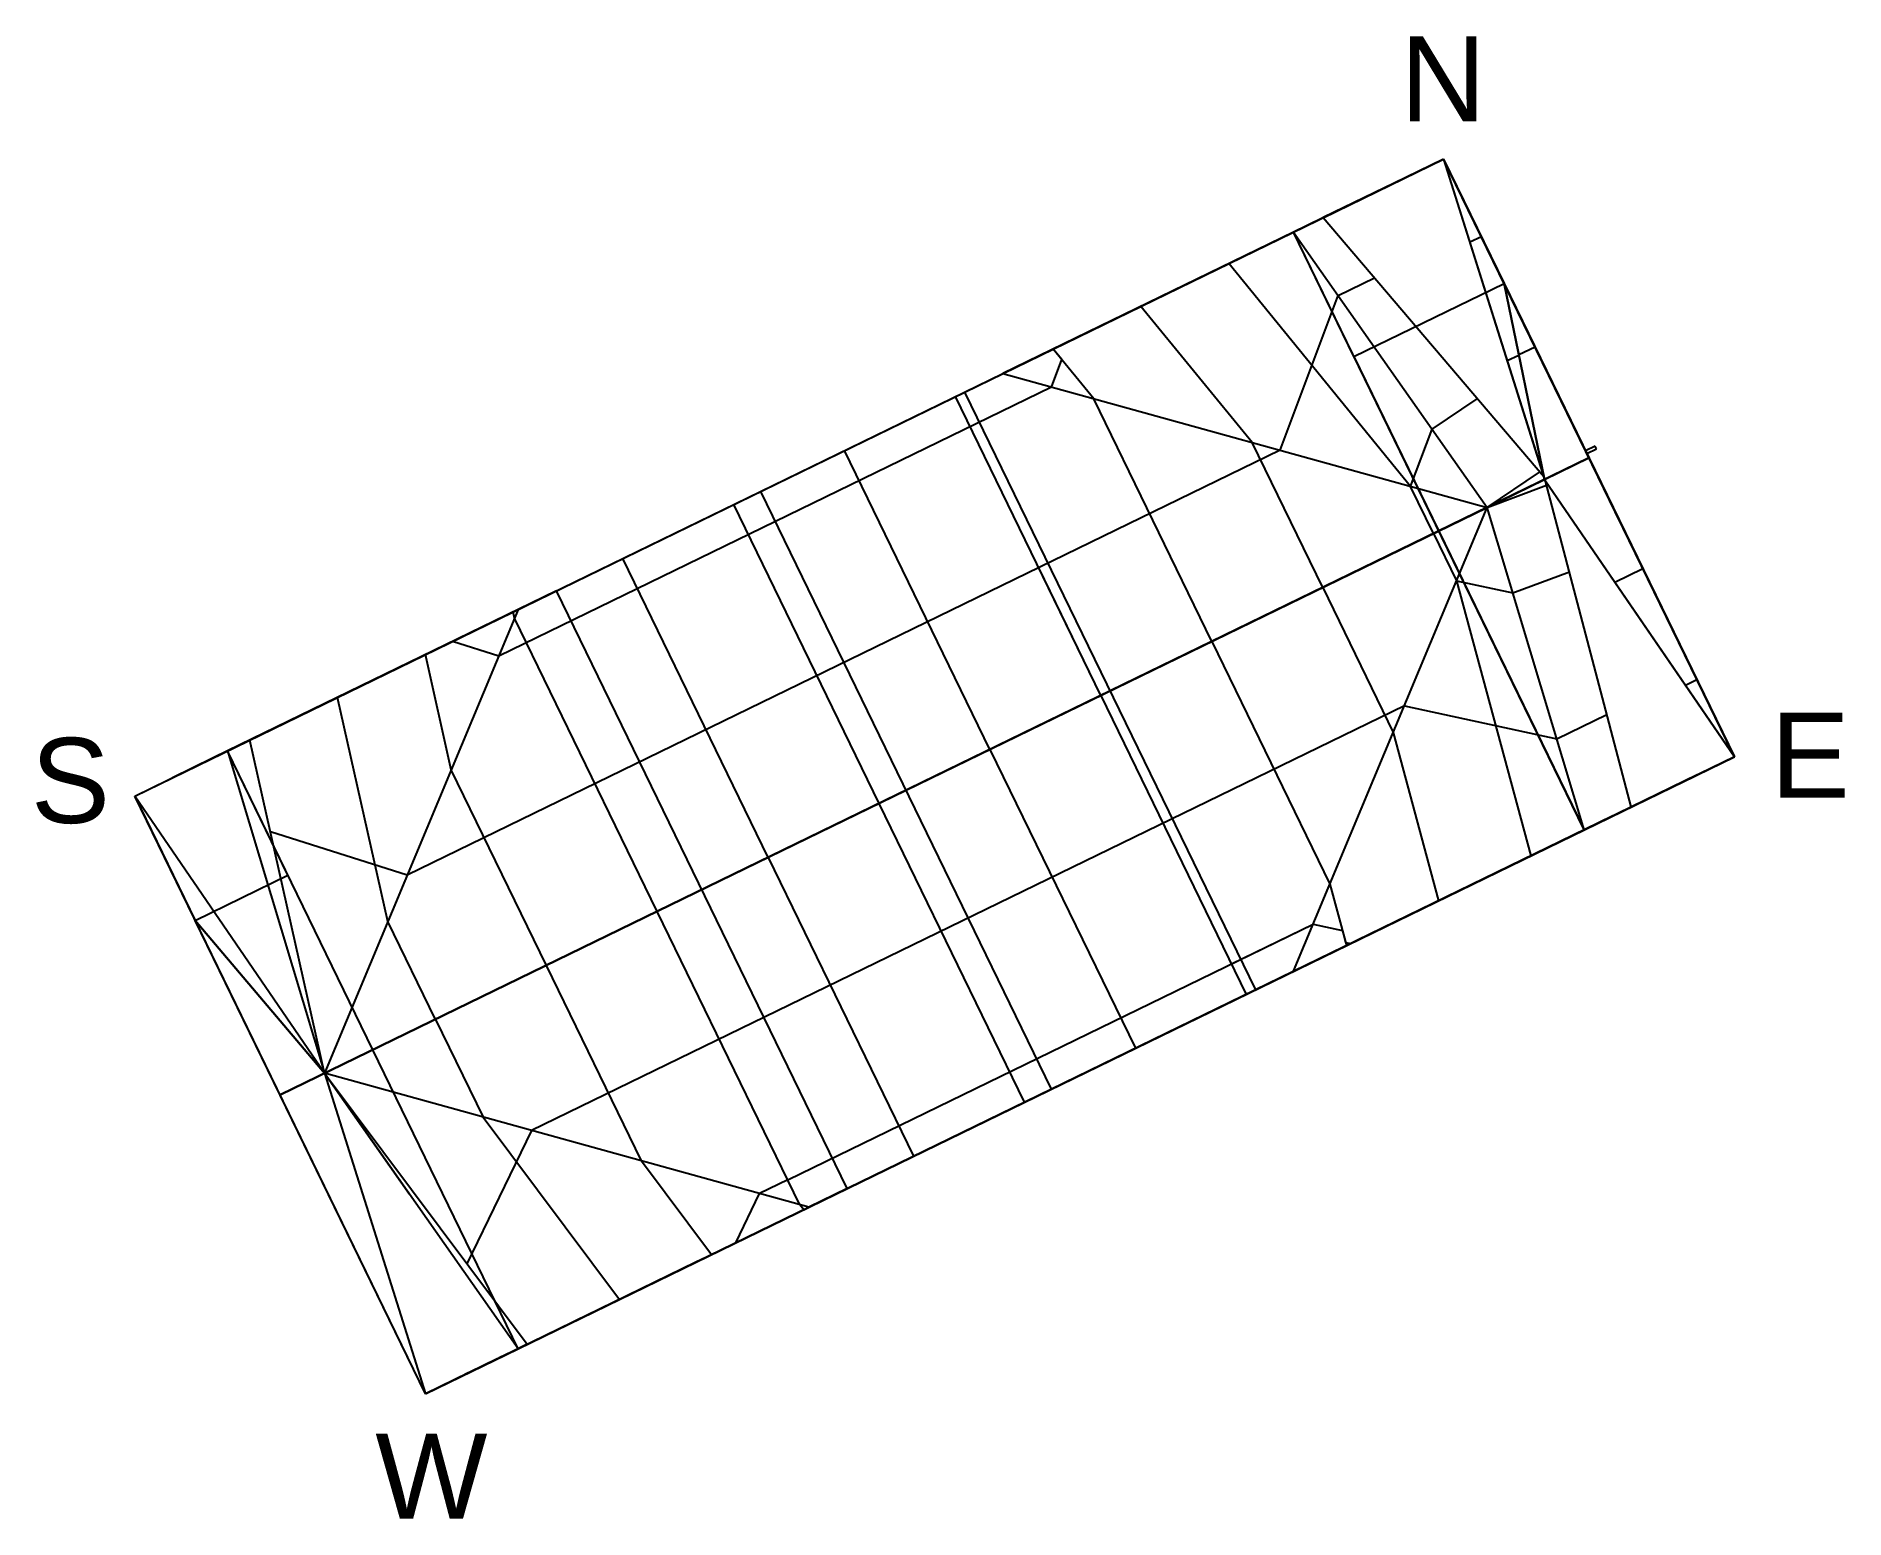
# Model space of a CAD drawing. Header units: millimetres. Extents: x -1597 to 104, y -716 to 678.
import ezdxf

# ---------------------------------------------------------------- set-up
doc = ezdxf.new("R2010")
doc.units = ezdxf.units.MM
for name, color, linetype in [('barierki', 35, 'Continuous'), ('bryła5', 122, 'Continuous'), ('kalenica główna', 70, 'Continuous'), ('kalenice2', 130, 'Continuous'), ('linia_bryly_rampy', 254, 'Continuous'), ('linki stalowe', 251, 'Continuous'), ('literki narożników', 7, 'Continuous'), ('maszty', 15, 'Continuous'), ('uwagi', 10, 'Continuous')]:
    doc.layers.add(name, color=color, linetype=linetype)
for name, color, linetype, transparency in [('obecna przycieta szmata', 211, 'Continuous', 0.6), ('szwy5.e', 170, 'Continuous', 0.6), ('szwy5.n', 170, 'Continuous', 0.6), ('szwy5.s', 170, 'Continuous', 0.6)]:
    doc.layers.add(name, color=color, linetype=linetype, transparency=transparency)
doc.styles.get("Standard").update_dxf_attribs({"font": 'arial.ttf'})

msp = doc.modelspace()

# ---------------------------------------------------------------- linework, layer by layer
at = {"layer": 'barierki'}
for p, q in [((-273.4439280081739, 562.0083791505788, 413), (-273.4439280081739, 562.0083791505788, 513)), ((-273.4439280081739, 562.0083791505788, 513), (-216.5675909824743, 445.1106362872579, 513)), ((-8.073943191189126e-15, 1.659434809647118e-14, 475), (-216.5675909824743, 445.1106362872579, 475.0000000000001)), ((-216.5675909824743, 445.1106362872579, 475.0000000000001), (-216.5675909824737, 445.1106362872583, 370)), ((-216.5675909824743, 445.1106362872579, 513), (-216.5675909824743, 445.1106362872579, 475.0000000000001)), ((0, 0, 370), (-113.3008892367635, -55.12629588643374, 370.0000000000001)), ((0, 0, 370), (-8.073943191189126e-15, 1.659434809647118e-14, 475)), ((-1504.467081699595, -36.94320075853886, 412.9999999999999), (-1504.467081699595, -36.94320075853886, 513)), ((-1504.467081699595, -36.94320075853886, 513), (-1447.590744673895, -153.8409436218593, 512.9999999999999)), ((-1231.023153691428, -598.951579909104, 475), (-1447.590744673895, -153.8409436218593, 475.0000000000001)), ((-1447.590744673895, -153.8409436218593, 475.0000000000001), (-1447.590744673895, -153.8409436218593, 369.9999999999999)), ((-1447.590744673895, -153.8409436218593, 512.9999999999999), (-1447.590744673895, -153.8409436218593, 475.0000000000001)), ((-1163.582148193358, -566.138308548123, 370.0000000000002), (-1231.023153691428, -598.951579909104, 475)), ((-1231.023153691428, -598.951579909104, 370), (-1168.078215226562, -568.3258599721885, 370.0000000000002)), ((-1231.023153691428, -598.951579909104, 470), (-1168.078215226562, -568.3258599721885, 370.0000000000002)), ((-1168.078215226562, -568.3258599721885, 370.0000000000002), (-1163.582148193358, -566.138308548123, 370.0000000000002)), ((-1231.023153691428, -598.951579909104, 370), (-1231.023153691428, -598.951579909104, 475))]:
    msp.add_line(p, q, dxfattribs=at)
at = {"layer": 'barierki', "transparency": 33554687, "extrusion": (0.8992134066409281, 0.4375102848130739, 3.487311312321941e-16)}
for p, q in [((-271.4751285047943, 557.9619121991026, 412.9923247128878), (-271.4751285047946, 557.9619121991032, 513.0000000000001)), ((-216.5675909824744, 445.1106362872582, 413), (-218.3176289000057, 448.7074832922297, 412.9923247128883)), ((-218.3176289000057, 448.7074832922297, 412.9923247128883), (-218.3176289000062, 448.7074832922303, 513.0000000000001)), ((-131.011157073776, 292.1233929732278, 370), (-140.0032911401855, 287.7482901250971, 370.0000000000002)), ((-138.6907602857461, 285.0506499051742, 370.0000000000001), (-129.6986262193368, 289.425752753305, 370.0000000000001)), ((-129.6986262193368, 289.425752753305, 370.0000000000001), (-131.011157073776, 292.1233929732278, 370)), ((-140.0032911401855, 287.7482901250971, 370.0000000000002), (-138.6907602857463, 285.0506499051743, 370.0000000000001))]:
    msp.add_line(p, q, dxfattribs=at)
at = {"layer": 'barierki', "transparency": 33554687, "extrusion": (-0.8992134066409254, -0.4375102848130796, -8.718278280805054e-17)}
for p, q in [((-106.7525094943915, 219.408071220386, 370.0000000000003), (-106.7525094943916, 219.4080712203862, 475.0000000000001)), ((-105.0024683551392, 215.8112175938223, 370.0000000000003), (-105.0024683551394, 215.8112175938225, 475.0000000000001)), ((-1.750041139252341, 3.596853626563754, 370.0000000000002), (-1.750041139252329, 3.596853626563723, 475.0000000000001))]:
    msp.add_line(p, q, dxfattribs=at)
at = {"layer": 'barierki', "transparency": 33554687}
msp.add_line((-113.3008892367636, -55.12629588643377, 370), (-8.073943191189123e-15, 1.659434809647118e-14, 475), dxfattribs=at)
at = {"layer": 'barierki', "transparency": 33554526}
for p, q in [((-8.073943191189123e-15, 1.659434809647118e-14, 475), (-53.9528043984556, -26.25061708878472, 475)), ((-53.9528043984556, -26.25061708878472, 475), (-113.3008892367636, -55.12629588643377, 370))]:
    msp.add_line(p, q, dxfattribs=at)
at = {"layer": 'barierki', "transparency": 33554534}
msp.add_line((-53.9528043984556, -26.25061708878472, 475), (-53.9528043984556, -26.25061708878472, 370), dxfattribs=at)
at = {"layer": 'bryła5', "transparency": 33554687}
for p, q in [((-414.6204328507993, 493.3192644349254, 413), (-273.4439280081739, 562.0083791505787, 413)), ((-273.4439280081739, 562.0083791505787, 413), (-178.5353874128892, 260.6599613314794, 698.0000000000002)), ((-216.5675909824743, 445.1106362872579, 413), (-273.4439280081739, 562.0083791505787, 412.9999999999999)), ((-1417.243381255425, 5.495296868346713), (-414.6204328507993, 493.3192644349253)), ((-414.6204328507993, 493.3192644349255, 412.9999999999999), (-687.9813084696406, 360.3161378517497)), ((-414.6204328507993, 493.3192644349253), (-414.6204328507993, 493.3192644349254, 413)), ((-414.6204328507993, 493.3192644349254, 413), (-232.4881918113479, 234.409344242648, 698.0000000000123)), ((-178.5353874128892, 260.6599613314794, 698.0000000000002), (-216.5675909824743, 445.1106362872579, 413)), ((-216.5675909824743, 445.1106362872579, 413), (-216.5675909824737, 445.1106362872583, 370)), ((-216.5675909824737, 445.1106362872583, 370), (-178.5353874128892, 260.6599613314794, 698.0000000000002)), ((-216.5675909824737, 445.1106362872583, 370), (1.421085471520201e-14, -5.684341886080801e-14, 370.0000000000001)), ((-723.9498447352778, 342.8157264592264), (-687.9813084696407, 360.3161378517495)), ((-687.9813084696407, 360.3161378517495), (-232.4881918088448, 234.4093442390777, 697.9999999960858)), ((-414.5373804614659, -201.6922412988307), (-232.4881918088449, 234.4093442390775, 697.9999999960854)), ((-1107.913969370953, 155.9988348440423), (-1143.88250563659, 138.4984234515191)), ((-1143.88250563659, 138.4984234515191), (-1417.243381255425, 5.495296868329778, 412.9999999999999)), ((-1143.882505636589, 138.4984234515192), (-1325.931694286513, -297.6031620900856, 697.9999999997087)), ((-1504.467081699595, -36.94320075853886, 412.9999999999999), (-1417.243381255425, 5.495296868329778, 412.9999999999999)), ((-1417.243381255425, 5.495296868329778, 412.9999999999999), (-1325.931694286711, -297.6031620900056, 697.9999999999998)), ((-1417.243381255425, 5.495296868329778, 412.9999999999999), (-1417.243381255425, 5.495296868346713)), ((-1325.931694286711, -297.6031620900056, 697.9999999999998), (-1504.467081699595, -36.94320075853886, 412.9999999999999)), ((-1504.467081699594, -36.94320075853898, 412.9999999999999), (-1447.590744673895, -153.8409436218592, 412.9999999999999)), ((-414.5373804614646, -201.6922412988275), (-141.1765048426253, -68.68911471565328, 370.0000000000001)), ((-1231.023153691428, -598.951579909104, 370), (-1447.590744673895, -153.8409436218592, 369.9999999999999)), ((-1447.590744673895, -153.8409436218592, 369.9999999999999), (-1325.931694286711, -297.6031620900062, 697.9999999999993)), ((-1325.931694286711, -297.6031620900062, 697.9999999999993), (-1447.590744673895, -153.8409436218592, 412.9999999999999)), ((-1447.590744673895, -153.8409436218592, 412.9999999999999), (-1447.590744673895, -153.8409436218592, 369.9999999999999)), ((-450.5059167271074, -219.1926526913447), (-414.5373804614659, -201.6922412988307)), ((-1325.931694286711, -297.6031620900058, 697.9999999999998), (-1231.023153691428, -598.951579909104, 370)), ((-870.4385776284163, -423.5099556990596), (-1325.931694286513, -297.6031620900856, 697.9999999997087)), ((-834.4700413627793, -406.0095443065364), (-870.4385776284163, -423.5099556990596)), ((-1143.799453247258, -556.5130822822354, 370), (-870.4385776283982, -423.5099556990646)), ((-1231.023153691428, -598.951579909104, 370), (-1143.799453247257, -556.5130822822352, 369.9999999999997))]:
    msp.add_line(p, q, dxfattribs=at)
at = {"layer": 'bryła5', "transparency": 33554687, "extrusion": (0.2948157737540587, -0.6059338613297408, 0.7388692815646258)}
for p, q in [((-232.4881918113456, 234.4093442426977, 698.0000000000032), (-178.5353874128892, 260.6599613314795, 698.0000000000002)), ((-178.5353874128892, 260.6599613314795, 698.0000000000002), (1.4210854715202e-14, -5.684341886080801e-14, 370.0000000000001)), ((-1325.931694286711, -297.6031620900059, 697.9999999999998), (-232.4881918113303, 234.4093442426565, 698.0000000000123)), ((-141.1765048426254, -68.68911471565337, 370), (-232.4881918113456, 234.4093442426977, 698.0000000000032)), ((1.4210854715202e-14, -5.684341886080801e-14, 370.0000000000001), (-141.1765048426253, -68.68911471565339, 370.0000000000001)), ((-141.1765048426253, -68.68911471565337), (-1143.799453247258, -556.5130822822352)), ((-141.1765048426253, -68.68911471565339, 370.0000000000001), (-141.1765048426253, -68.68911471565337)), ((-1143.799453247257, -556.5130822822352, 369.9999999999999), (-1325.931694286711, -297.6031620900059, 697.9999999999998)), ((-1143.799453247258, -556.5130822822352), (-1143.799453247257, -556.5130822822352, 369.9999999999999))]:
    msp.add_line(p, q, dxfattribs=at)
at = {"layer": 'bryła5', "transparency": 33554687, "extrusion": (0.437510284813081, -0.8992134066409245, -1.170548450494013e-16)}
msp.add_line((-1143.799453247258, -556.5130822822354), (-1161.783721380076, -565.263287978497), dxfattribs=at)
at = {"layer": 'kalenica główna'}
for p, q in [((-136.7219640040869, 281.0041895752893, 697.9999999999999), (-1367.745117695515, -317.9473903338147, 697.9999999999999)), ((-1325.931694286711, -297.6031620900065, 697.9999999999999), (-178.5353874128891, 260.6599613314794, 697.9999999999999))]:
    msp.add_line(p, q, dxfattribs=at)
at = {"layer": 'kalenice2', "transparency": 33554687, "extrusion": (-0.2971464991661868, 0.6107241935296723, 0.7339754202088861)}
msp.add_line((-372.648744411347, 433.6544492315597, 478.6771757541457), (-338.5410941423705, 450.249450388537, 478.6771759911904), dxfattribs=at)
at = {"layer": 'kalenice2', "transparency": 33554687, "extrusion": (-0.8360755047824644, 0.01551227154790194, 0.5483950398519045)}
msp.add_line((-427.2498745728906, 288.2451061825254, 399.546193349919), (-372.6487444113476, 433.6544492315596, 478.6771757541458), dxfattribs=at)
at = {"layer": 'kalenice2', "transparency": 33554687, "extrusion": (-0.3993168500029063, 0.8207145694274867, 0.4086240923308512)}
for p, q in [((-427.2498745728904, 288.2451061825254, 399.546193349919), (-1248.090328455448, -111.1329926188528, 399.5461933499997)), ((-595.7704080942801, 57.65518917821231, 698.0000000000035), (-654.2305665608889, 177.8081548850379, 399.5461933499405))]:
    msp.add_line(p, q, dxfattribs=at)
at = {"layer": 'kalenice2', "transparency": 33554687, "extrusion": (0.3993168500031791, -0.8207145694273804, 0.4086240923307978)}
msp.add_line((-310.329557640959, 47.93917476967572, 399.546193348323), (-1131.170011525035, -351.4389240315602, 399.5461933541588), dxfattribs=at)
at = {"layer": 'kalenice2', "transparency": 33554687, "extrusion": (0.4026526949520551, 0.7254163298233747, -0.558249008663188)}
msp.add_line((-310.3295576409592, 47.93917476967559, 399.5461933483231), (-166.9651031143502, 16.91311928461562, 462.6350231161908), dxfattribs=at)
at = {"layer": 'kalenice2', "transparency": 33554687, "extrusion": (-0.3167603704528097, 0.6510365166059884, -0.6897929557165247)}
msp.add_line((-166.9651031143498, 16.91311928461553, 462.6350231161911), (-119.8594151817925, 39.83228707226408, 462.6350231162128), dxfattribs=at)
at = {"layer": 'kalenice2', "transparency": 33554687, "extrusion": (-0.5037947782414746, -0.6674231803675459, -0.5483950398432629)}
msp.add_line((-1248.090328455448, -111.1329926188529, 399.5461933499994), (-1376.880028393987, -70.45506748509479, 468.3545986331332), dxfattribs=at)
at = {"layer": 'kalenice2', "transparency": 33554687, "extrusion": (-0.8192844586562636, 0.1308855230450075, -0.5582490086525437)}
msp.add_line((-1131.170011525036, -351.4389240315606, 399.546193354159), (-1191.989259944812, -476.6998858700295, 459.4359880339644), dxfattribs=at)
at = {"layer": 'linia_bryly_rampy'}
for p, q in [((-414.6204328507993, 493.3192644349254), (-273.4439280081739, 562.0083791505787)), ((-273.4439280081739, 562.0083791505788, 413), (-414.6204328507993, 493.3192644349255, 413)), ((0, 0), (-273.4439280081739, 562.0083791505787)), ((-273.4439280081739, 562.0083791505787), (-273.4439280081739, 562.0083791505788, 413)), ((-216.5675909824743, 445.1106362872579, 413), (-273.4439280081739, 562.0083791505788, 413)), ((-1417.243381255432, 5.495296868343416), (-414.6204328507993, 493.3192644349254)), ((-141.1765048426253, -68.68911471565328), (-414.6204328507993, 493.3192644349254)), ((-357.7440958250991, 376.421521571605, 413), (-414.6204328507993, 493.3192644349255, 413)), ((-414.6204328507993, 493.3192644349255, 413), (-414.6204328507993, 493.3192644349254)), ((-357.7440958250991, 376.421521571605, 413), (-216.5675909824743, 445.1106362872579, 413)), ((-216.5675909824737, 445.1106362872583), (-216.5675909824737, 445.1106362872583, 370)), ((-216.5675909824737, 445.1106362872583, 370), (0, 0, 370)), ((-216.5675909824743, 445.1106362872579, 413), (-216.5675909824737, 445.1106362872583, 370)), ((-357.7440958250991, 376.421521571605), (-357.7440958250991, 376.421521571605, 370)), ((-357.7440958250991, 376.421521571605, 370), (-141.1765048426254, -68.68911471565332, 370)), ((-357.7440958250991, 376.421521571605, 370), (-357.7440958250991, 376.421521571605, 413)), ((-1107.913969370953, 155.9988348440422), (-723.9498447352778, 342.8157264592264)), ((-723.9498447352778, 342.8157264592264), (-450.5059167271039, -219.1926526913522)), ((-915.9319070531155, 249.4072806516344), (-642.4879790449415, -312.6010984989444)), ((-834.4700413627792, -406.0095443065366), (-1107.913969370953, 155.9988348440422)), ((-1504.467081699595, -36.94320075853898), (-1417.243381255425, 5.49529686832966)), ((-1504.467081699595, -36.94320075853886, 369.9999999999999), (-1417.243381255425, 5.495296868329774, 370)), ((-1504.467081699595, -36.94320075853886, 412.9999999999999), (-1417.243381255425, 5.495296868329774, 412.9999999999999)), ((-1143.799453247258, -556.5130822822354, 370), (-1417.243381255432, 5.49529686834353, 370)), ((-1417.243381255432, 5.49529686834353), (-1417.243381255432, 5.49529686834353, 370)), ((-1143.799453247258, -556.5130822822354), (-1417.243381255432, 5.495296868343416)), ((-1417.243381255425, 5.495296868329774, 412.9999999999999), (-1417.243381255425, 5.495296868329774, 370)), ((-1360.367044229725, -111.4024459949906, 412.9999999999999), (-1417.243381255425, 5.495296868329774, 412.9999999999999)), ((0, 0), (-141.1765048426253, -68.68911471565326)), ((-141.1765048426254, -68.68911471565332, 370), (0, 0, 370)), ((0, 0, 370), (0, 0)), ((-1231.023153691428, -598.951579909104), (-1504.467081699595, -36.94320075853898)), ((-1231.023153691428, -598.951579909104, 370), (-1504.467081699595, -36.94320075853886, 369.9999999999999)), ((-1504.467081699595, -36.94320075853886, 369.9999999999999), (-1504.467081699595, -36.94320075853898)), ((-1504.467081699595, -36.94320075853886, 369.9999999999999), (-1504.467081699595, -36.94320075853886, 412.9999999999999)), ((-1504.467081699595, -36.94320075853886, 412.9999999999999), (-1447.590744673895, -153.8409436218593, 412.9999999999999)), ((-1143.799453247258, -556.5130822822354), (-141.1765048426253, -68.68911471565326)), ((-141.1765048426254, -68.68911471565332), (-141.1765048426254, -68.68911471565332, 370)), ((-1447.590744673895, -153.8409436218593, 369.9999999999999), (-1360.367044229725, -111.4024459949906, 370)), ((-1447.590744673895, -153.8409436218593, 412.9999999999999), (-1360.367044229725, -111.4024459949906, 412.9999999999999)), ((-1360.367044229725, -111.4024459949906, 370), (-1360.367044229725, -111.4024459949906, 412.9999999999999)), ((-1447.590744673895, -153.8409436218593, 412.9999999999999), (-1447.590744673895, -153.8409436218593, 369.9999999999999)), ((-1447.590744673895, -153.8409436218593, 369.9999999999999), (-1447.590744673895, -153.8409436218593)), ((-834.4700413627792, -406.0095443065366), (-450.5059167271038, -219.1926526913523)), ((-1143.799453247258, -556.5130822822354), (-1231.023153691428, -598.951579909104)), ((-1231.023153691428, -598.951579909104, 370), (-1143.799453247258, -556.5130822822354, 370)), ((-1143.799453247258, -556.5130822822354, 370), (-1143.799453247258, -556.5130822822354)), ((-1231.023153691428, -598.951579909104), (-1231.023153691428, -598.951579909104, 370))]:
    msp.add_line(p, q, dxfattribs=at)
at = {"layer": 'linki stalowe'}
for p, q in [((-1504.467081699602, -36.94320075852522, 585), (-273.4439280081739, 562.0083791505787, 585)), ((-1367.745117695515, -317.9473903338147, 710), (-136.7219640040869, 281.0041895752893, 710)), ((-1231.023153691428, -598.9515799091041, 585), (0, 0, 585))]:
    msp.add_line(p, q, dxfattribs=at)
at = {"layer": 'maszty'}
for p, q in [((-273.4439280081739, 562.0083791505787, 585), (-273.4439280081739, 562.0083791505787, 235)), ((-136.7219640040869, 281.0041895752893), (-136.7219640040869, 281.0041895752893, 370)), ((-136.7219640040869, 281.0041895752893, 370), (-136.7219640040869, 281.0041895752893, 720)), ((0, 0, 370), (0, 0, 585)), ((0, 0, 585), (0, 0, 235)), ((-1504.467081699602, -36.94320075852522, 585), (-1504.467081699602, -36.94320075852522, 234.9999999999999)), ((-1367.745117695515, -317.9473903338147, 720), (-1367.745117695515, -317.9473903338147, 369.9999999999999)), ((-1367.745117695515, -317.9473903338147, 369.9999999999999), (-1367.745117695515, -317.9473903338147)), ((-1231.023153691428, -598.9515799091041, 585), (-1231.023153691428, -598.9515799091041, 234.9999999999999))]:
    msp.add_line(p, q, dxfattribs=at)
at = {"layer": 'obecna przycieta szmata', "transparency": 33554687, "extrusion": (0.4375102848081177, -0.8992134066433395, -5.34711164235091e-14)}
for p, q in [((-636.8499995739729, 385.1939625735171, 51.87862703486474), (-330.9205102693154, 534.0432757730717, 125.0566942736534)), ((-636.849999573973, 385.1939625735171, 51.87862703486475), (-640.6475330145312, 383.3462811167228, 71.51297426455608))]:
    msp.add_line(p, q, dxfattribs=at)
at = {"layer": 'obecna przycieta szmata', "transparency": 33554687, "extrusion": (-0.8360755047869926, 0.01551227153583998, 0.5483950398453419)}
for p, q in [((-632.5777613005678, 373.46877680052, 84.09543852291816), (-640.6475330145311, 383.3462811167227, 71.51297426455608)), ((-642.2620075353815, 347.6784702860026, 70.06049243044612), (-632.5777613005678, 373.46877680052, 84.09543852291816))]:
    msp.add_line(p, q, dxfattribs=at)
at = {"layer": 'obecna przycieta szmata', "transparency": 33554687, "extrusion": (0.3993168500031149, -0.8207145694273779, -0.4086240923308657)}
msp.add_line((-642.2620075353816, 347.6784702860024, 70.06049243044603), (-1162.155364953752, 94.72551251634968, 70.0604924304292), dxfattribs=at)
at = {"layer": 'obecna przycieta szmata', "transparency": 33554687, "extrusion": (-0.4375102848131082, 0.8992134066409114, 2.040034807748725e-15)}
for p, q in [((-1205.62805967464, 108.4562613422542, 93.28662618593566), (-1237.058495069327, 93.16385284414315, 100.8047589419617)), ((-1247.08017051206, 88.28782892715992, 48.98979573555258), (-1451.033163412404, -10.94504655414198, 97.77517390033816)), ((-1237.058495069327, 93.16385284414378, 100.8047589419616), (-1247.08017051206, 88.28782892715992, 48.98979573555258))]:
    msp.add_line(p, q, dxfattribs=at)
at = {"layer": 'obecna przycieta szmata', "transparency": 33554687, "extrusion": (0.5037947782414759, 0.6674231803675448, 0.5483950398432629)}
msp.add_line((-1162.155364953752, 94.72551251634968, 70.06049243042918), (-1205.62805967464, 108.456261342254, 93.28662618593569), dxfattribs=at)
at = {"layer": 'obecna przycieta szmata', "transparency": 33554687, "extrusion": (-0.4375102848051164, 0.8992134066447998, -7.277206615086128e-12)}
msp.add_line((-360.7944456693979, -175.5437358006698, 72.7422526286876), (-57.79418292683654, -28.11963127828174, 134.5698990574588), dxfattribs=at)
at = {"layer": 'obecna przycieta szmata', "transparency": 33554687, "extrusion": (-0.8192844586557831, 0.1308855230474595, -0.558249008652674)}
msp.add_line((-890.1854628228834, -397.7810430380121, 70.97319520307474), (-396.0264741536184, -157.3490851972131, 70.97319520307727), dxfattribs=at)
at = {"layer": 'obecna przycieta szmata', "transparency": 33554687, "extrusion": (-0.3993168500031677, 0.8207145694273733, -0.4086240923308231)}
msp.add_line((-472.9504421415029, -194.7762708847213, 70.97319520307886), (-396.0264741536182, -157.3490851972131, 70.97319520307728), dxfattribs=at)
at = {"layer": 'obecna przycieta szmata', "transparency": 33554687, "extrusion": (-0.4026526949454114, -0.7254163298372313, 0.5582490086499741)}
msp.add_line((-396.0264741536182, -157.3490851972132, 70.97319520307728), (-368.6832012843321, -163.2665485178202, 83.00585066883971), dxfattribs=at)
at = {"layer": 'obecna przycieta szmata', "transparency": 33554687, "extrusion": (0.3993168500027217, -0.8207145694275916, 0.4086240923308208)}
msp.add_line((-368.6832012843321, -163.2665485178202, 83.00585066883973), (-365.6547302821675, -174.4919028302225, 70.60344025996844), dxfattribs=at)
at = {"layer": 'obecna przycieta szmata', "transparency": 33554687, "extrusion": (0.4026526949679213, 0.7254163298243993, -0.5582490086504127)}
msp.add_line((-365.6547302821675, -174.4919028302227, 70.60344025996854), (-360.7944456693978, -175.5437358006698, 72.74225262868758), dxfattribs=at)
at = {"layer": 'obecna przycieta szmata', "transparency": 33554687, "extrusion": (-0.3993168500028423, 0.820714569427827, -0.4086240923302303)}
msp.add_line((-890.1854628228836, -397.7810430380123, 70.97319520307482), (-916.7534800385198, -410.7076527761155, 70.97319520307467), dxfattribs=at)
at = {"layer": 'obecna przycieta szmata', "transparency": 33554687, "extrusion": (0.4375102847729488, -0.8992134066604509, -4.326315694580529e-11)}
for p, q in [((-939.2178253341891, -456.9743458324324, 93.09423520657367), (-916.7534800385168, -410.7076527761141, 70.97319520307468)), ((-966.164056217604, -470.0849745917531, 98.59265300008568), (-939.2178253341895, -456.9743458324326, 93.09423520657371)), ((-976.874780930553, -475.2962538962754, 33.67637658088794), (-1157.287654346873, -563.0757365544323, 70.48988707379576)), ((-966.1640562175451, -470.0849745917244, 98.59265300007368), (-976.8747809304938, -475.2962538962466, 33.67637658087573)), ((-1157.287654346873, -563.0757365544321, 70.48988707379564), (-1182.06678045557, -575.1319652997644, 75.54610397081616))]:
    msp.add_line(p, q, dxfattribs=at)
at = {"layer": 'szwy5.e', "transparency": 33554687, "extrusion": (0.8992134066409281, 0.4375102848130739, 3.487311312321941e-16)}
for p, q in [((-273.4439280081739, 562.0083791505787, 412.9999999999999), (-178.5353874128886, 260.6599613314696, 698.0000000000166)), ((-218.3176289000058, 448.7074832922297, 412.9923247128883), (-271.4751285047944, 557.9619121991028, 412.9923247128878)), ((-140.0032911401855, 287.7482901250971, 370.0000000000002), (-216.5675909824698, 445.110636287254, 370.0000000000101)), ((-106.7525094943915, 219.4080712203859, 370.0000000000002), (-138.6907602857462, 285.0506499051742, 370)), ((-178.5353874128886, 260.6599613314696, 698.0000000000166), (-1.19739959017114e-11, 1.756348215512894e-11, 370.0000000000155))]:
    msp.add_line(p, q, dxfattribs=at)
at = {"layer": 'szwy5.e', "transparency": 33554687, "extrusion": (-0.8874784322254962, -0.4318006590881369, -0.1610286407619026)}
for p, q in [((-237.891677957334, 488.9379600274611, 412.9999999999999), (-248.8245237987205, 483.8381906761352, 486.9293867094074)), ((-202.6089577333877, 377.4132881821579, 517.6011038700682), (-213.6799556057987, 372.2490760037886, 592.4646933547217))]:
    msp.add_line(p, q, dxfattribs=at)
at = {"layer": 'szwy5.e', "transparency": 33554687, "extrusion": (-0.8903110677967707, -0.4331788716307966, -0.1403647667017749)}
for p, q in [((-187.4731570424032, 385.3129447456353, 369.9999999999995), (-202.7092811886252, 377.8998423992621, 489.5178082191791)), ((-85.9707709657691, 176.6954344049402, 370.0000000000007), (-112.2630516052251, 163.9029836852347, 576.2464000000015)), ((-35.2195779274521, 72.38667923459266, 370.0000000000014), (-45.99071579755968, 67.14600603898822, 454.4927999999994))]:
    msp.add_line(p, q, dxfattribs=at)
at = {"layer": 'szwy5.e', "transparency": 33554687, "extrusion": (-0.97939715409399, -0.2019435925019496, -1.824105103076512e-14)}
msp.add_line((-202.7092811886251, 377.8998423992622, 489.5178082191781), (-202.6089577333877, 377.413288182158, 517.6011038700681), dxfattribs=at)
at = {"layer": 'szwy5.e', "transparency": 33554687, "extrusion": (0.8903110677967708, 0.4331788716307968, 0.1403647667017747)}
msp.add_line((-178.5353874128893, 260.6599613314795, 698.0000000000005), (-136.7219640040862, 281.0041895752877, 370.0000000000002), dxfattribs=at)
at = {"layer": 'szwy5.e', "transparency": 33554687, "extrusion": (0.890311067796779, 0.4331788716307825, 0.1403647667017655)}
msp.add_line((-1.750041139252325, 3.59685362656376, 370.0000000000002), (-105.0024683551392, 215.8112175938223, 370.0000000000133), dxfattribs=at)
at = {"layer": 'szwy5.n', "transparency": 33554687, "extrusion": (0.2948157737566248, -0.6059338613254576, -0.7388692815671145)}
for p, q in [((-386.7461194252802, 506.8814496911769, 413.0000000000004), (-273.443928008174, 562.008379150579, 413.0000000000002)), ((-273.443928008174, 562.008379150579, 413.0000000000002), (-179.3414259187519, 263.2192508002611, 695.579554245278)), ((-232.4881918073847, 234.4093442425755, 698.000000001684), (-183.1187884358988, 267.6569539272987, 690.4330679325918))]:
    msp.add_line(p, q, dxfattribs=at)
at = {"layer": 'szwy5.n', "transparency": 33554687}
for p, q in [((-273.4439280081742, 562.0083791505792, 392.9999999999999), (-386.7448172449309, 506.8820832641314, 392.9999999999999)), ((-273.4439280081742, 562.0083791505792, 412.9999999999999), (-273.4439280081742, 562.0083791505792, 392.9999999999999)), ((-1430.731582355039, -1.067357403865458, -3.999999999999976), (-401.1322317511857, 499.8819187071201, -4.000000000000084)), ((-414.6204328507987, 493.3192644349256, 413.0000000000009), (-401.1322317511854, 499.8819187071215, 413)), ((-394.8377379046989, 502.9444907008131, 392.9999999999999), (-401.1322317511853, 499.8819187071214, 392.9999999999999)), ((-401.1322317511854, 499.8819187071215, 413), (-401.1322317511854, 499.8819187071198, -3.999999999999997)), ((-394.8377379046989, 502.9444907008131, 412.9999999999999), (-394.8377379046989, 502.9444907008131, 392.9999999999999)), ((-386.7448172449309, 506.8820832641313, 392.9999999999999), (-386.7461194252804, 506.8814496911752, 413)), ((-558.0803457545173, 423.5191626014739, 196.2574105756185), (-519.3480057183498, 442.3642965767071, -3.999999999999995)), ((-640.6475330225815, 383.3462811265764, 71.51297425200384), (-626.0423596635517, 390.452395755644, -3.999999999999993)), ((-732.4923720983579, 338.659378753507), (-732.4923720983579, 338.6593787535001, -3.999999999999991)), ((-836.8011272686956, 287.9081857151943), (-836.8011272686955, 287.9081857151865, -3.999999999999988)), ((-941.1098824390438, 237.1569926768768), (-941.1098824390438, 237.1569926768676, -3.999999999999987)), ((-1045.418637609394, 186.4057996385582), (-1045.418637609394, 186.4057996385476, -3.999999999999984)), ((-1504.467081699595, -36.94320075853909, 413.0000000000001), (-1417.243381255425, 5.49529686832955, 413.0000000000002)), ((-1417.243381255425, 5.49529686832955, 413.0000000000002), (-1437.026076201525, -4.129929397558268, 413.0000000000002)), ((-1396.210677052228, 15.72871236055051, 381.2232989038547), (-1430.731582355039, -1.067357403865797, 202.7402250567363)), ((-1417.243381255425, 5.495296868329778, 412.9999999999999), (-1430.731582355039, -1.067357403866364, 412.9999999999999)), ((-1504.467081699594, -36.94320075853898, 412.9999999999999), (-1441.522143234729, -6.317480821623459, 412.9999999999999)), ((-1504.467081699594, -36.94320075853898, 392.9999999999999), (-1441.522143234729, -6.317480821623459, 392.9999999999999)), ((-1441.522143234729, -6.317480821623459, 392.9999999999999), (-1441.522143234729, -6.317480821623459, 412.9999999999999)), ((-1437.026076201525, -4.129929397558382, 393.0000000000002), (-1430.731582355039, -1.067357403866364, 393.0000000000002)), ((-1437.026076201525, -4.129929397558382, 413.0000000000002), (-1437.026076201525, -4.129929397558382, 393.0000000000002)), ((-1430.731582355039, -1.067357403866364, 412.9999999999999), (-1430.731582355039, -1.067357403865458, -3.999999999999976)), ((-1325.931694286024, -297.6031620889128, 697.9999999978319), (-1504.467081699594, -36.94320075853898, 412.9999999999999)), ((-1504.467081699595, -36.94320075853909, 412.9999999999999), (-1504.467081699594, -36.94320075853898, 392.9999999999999))]:
    msp.add_line(p, q, dxfattribs=at)
at = {"layer": 'szwy5.n', "transparency": 33554559, "extrusion": (0.4375102848068353, -0.8992134066439634, -1.494304679994229e-12)}
for p, q in [((-401.1322317511857, 499.8819187071202, -4.000000000000087), (-310.1676961655281, 544.1405113593808, 17.75863763998482)), ((-310.1676961655281, 544.1405113593808, 17.75863763998482), (-386.6124219743943, 506.9464998888079, 413))]:
    msp.add_line(p, q, dxfattribs=at)
at = {"layer": 'szwy5.n', "transparency": 33554687, "extrusion": (0.4375102848221054, -0.8992134066365339, -6.253011997081614e-12)}
msp.add_line((-475.5131584959977, 463.692044087909, 321.0018468843545), (-412.6536517781277, 494.2761973953477, -4.000000000000037), dxfattribs=at)
at = {"layer": 'szwy5.n', "transparency": 33554687, "extrusion": (-0.2948157737578633, 0.6059338613268906, 0.7388692815654452)}
msp.add_line((-179.3414259187518, 263.2192508002611, 695.5795542452778), (-386.7461194252802, 506.8814496911768, 413.0000000000003), dxfattribs=at)
at = {"layer": 'szwy5.n', "transparency": 33554687, "extrusion": (-0.836075504786422, 0.01551227154178938, 0.5483950398460433)}
for p, q in [((-304.4419704673641, 254.2987107911453, 587.7376586646665), (-475.5131584945882, 463.6920440861837, 321.0018468865518)), ((-453.4890833927674, 295.4981129319207, 359.337094493634), (-558.0803457545173, 423.519162601474, 196.2574105756184)), ((-602.5361963183237, 336.6975150727387, 130.9365303223661), (-640.6475330145308, 383.3462811167227, 71.51297426455602))]:
    msp.add_line(p, q, dxfattribs=at)
at = {"layer": 'szwy5.n', "transparency": 33554687, "extrusion": (0.3993168500031149, -0.8207145694273779, -0.4086240923308657)}
for p, q in [((-595.7704080942799, 57.65518917821203, 698.0000000000032), (-732.4923720983579, 338.659378753507)), ((-491.4616529239191, 108.4063822165003, 698.0000000000095), (-602.5361963183233, 336.6975150727387, 130.9365303223659)), ((-387.1528977535787, 159.1575752548301, 697.999999999969), (-453.489083392767, 295.4981129319207, 359.3370944936337)), ((-700.0791632646173, 6.903996139874266, 698.0000000000074), (-836.8011272686957, 287.9081857151943)), ((-282.8441425828392, 209.9087682923617, 698.0000000019221), (-304.4419704673642, 254.2987107911453, 587.7376586646662)), ((-804.3879184349678, -43.84719689842757, 697.9999999999816), (-941.1098824390438, 237.156992676877)), ((-908.6966736053156, -94.598389936753, 698.0000000000048), (-1045.418637609394, 186.4057996385584)), ((-1013.005428775682, -145.3495829750807, 698.0000000000042), (-1147.220502043419, 130.5022025600887, 12.79830747527487)), ((-1117.314183922965, -196.100776002165, 698.0000000000025), (-1206.790899444533, -12.19958562489217, 241.1988715992786)), ((-1221.622939116361, -246.8519690516963, 698.0000000000007), (-1266.361296871994, -154.9013738729892, 469.5994358243028))]:
    msp.add_line(p, q, dxfattribs=at)
at = {"layer": 'szwy5.n', "color": 152, "true_color": 0x2776bb, "transparency": 33554687, "extrusion": (0.2948157737532574, -0.6059338613294901, -0.738869281565151)}
msp.add_line((-284.2698422643195, 308.019501948328, 616.9722242757753), (-241.813036859668, 336.6118526386828, 610.4647978046506), dxfattribs=at)
at = {"layer": 'szwy5.n', "color": 152, "true_color": 0x2776bb, "transparency": 33554687, "extrusion": (-0.8360755047864252, 0.01551227154178341, 0.5483950398460387)}
msp.add_line((-304.4419704673641, 254.2987107911445, 587.7376586646683), (-284.2698422643195, 308.019501948329, 616.972224275776), dxfattribs=at)
at = {"layer": 'szwy5.n', "transparency": 33554687, "extrusion": (-0.4375102848130479, 0.8992134066409406, -1.268429805634241e-14)}
for p, q in [((-1148.509115267598, 136.2473568165775, 6.989989965757688), (-1150.634719644016, 135.2131487306339, -4.000000000000822)), ((-1257.329073565852, 83.30124792094483, -3.999999999999998), (-1231.076302510701, 96.07447534020571, 131.7344262505969))]:
    msp.add_line(p, q, dxfattribs=at)
at = {"layer": 'szwy5.n', "transparency": 33554687, "extrusion": (0.503794778241479, 0.6674231803675442, 0.5483950398432607)}
for p, q in [((-1147.220502043419, 130.5022025600873, 12.79830747527564), (-1148.509115267595, 136.2473568165673, 6.989989965765915)), ((-1206.790899444533, -12.19958562489393, 241.1988715992794), (-1231.076302510701, 96.0744753402061, 131.7344262505957)), ((-1266.361296871994, -154.9013738729894, 469.5994358243026), (-1313.643489790325, 55.90159384607739, 256.4788625905989)), ((-1325.931694286684, -297.6031620904962, 698.0000000003652), (-1396.210677052228, 15.72871236055011, 381.2232989038537))]:
    msp.add_line(p, q, dxfattribs=at)
at = {"layer": 'szwy5.n', "transparency": 33554687, "extrusion": (-0.4375102848131082, 0.8992134066409114, 2.040034807748725e-15)}
msp.add_line((-1313.643489790326, 55.90159384607767, 256.4788625905989), (-1364.023427534877, 31.38934708828674, -4.000000000000089), dxfattribs=at)
at = {"layer": 'szwy5.n', "transparency": 33554559, "extrusion": (-0.4375102848130886, 0.8992134066409209, 1.52655665885959e-15)}
for p, q in [((-1430.731582355039, -1.06735740386523, -4.000000000000021), (-1468.949654277066, -19.66227537119562, 5.141729498208893)), ((-1468.949654277066, -19.66227537119562, 5.141729498208893), (-1430.731582355039, -1.067357403864889, 202.7402250567338))]:
    msp.add_line(p, q, dxfattribs=at)
at = {"layer": 'szwy5.s', "transparency": 33554687, "extrusion": (-0.3167603709620403, 0.6510365176677179, -0.6897929544806051)}
for p, q in [((-232.4881918113456, 234.4093442426977, 698.0000000000032), (-176.5810117165852, 255.3811447364688, 692.1203065098907)), ((-177.6174701583041, 259.3198109021772, 696.3136292257516), (-178.5353874128894, 260.6599613314796, 698.0000000000003)), ((-96.96292993421488, -47.17709809321045, 370.0000000000001), (-177.6174701497001, 259.3198108896154, 696.3136292099442))]:
    msp.add_line(p, q, dxfattribs=at)
at = {"layer": 'szwy5.s', "transparency": 33554687, "extrusion": (0.4375102848130722, -0.899213406640929, 1.00692509885647e-11)}
for p, q in [((9.110319724299421e-14, -1.547629026879756e-13, 370.0000000000001), (-177.6174701497002, 259.3198108896156, 696.3136292099445)), ((-96.9629299342149, -47.17709809321057, 370.0000000000003), (9.11031972436146e-14, -1.547629026883892e-13, 370.0000000000001)), ((-127.6883037443208, -62.12646044726716, -4.000000000251206), (-1157.287654346873, -563.0757365544318, -4.000000000000001)), ((-1135.367103555916, -552.4103412778688, 358.5866279281463), (-1157.287654346873, -563.0757365544324, 225.7290881426264))]:
    msp.add_line(p, q, dxfattribs=at)
at = {"layer": 'szwy5.s', "transparency": 33554687, "extrusion": (-0.3993168499902235, 0.8207145694321875, -0.4086240923338036)}
for p, q in [((-282.8441425814931, 209.9087682895945, 697.9999999950486), (-261.2463147025317, 165.5188257816624, 587.7376586572082)), ((-1027.837468434169, -380.0019663701254, 241.1988716502044), (-1117.314183922964, -196.100776002165, 698.0000000000023))]:
    msp.add_line(p, q, dxfattribs=at)
at = {"layer": 'szwy5.s', "transparency": 33554687, "extrusion": (0.316760370948457, -0.6510365176445595, 0.6897929545086999)}
msp.add_line((-208.2809978979195, 154.056396942765, 611.0455271697749), (-155.1610332723652, 173.9826621995945, 605.4589619079521), dxfattribs=at)
at = {"layer": 'szwy5.s', "transparency": 33554687}
for p, q in [((-387.1528977535857, 159.1575752548443, 698.0000000000039), (-320.8167121160258, 22.81703757765932, 359.3370945020063)), ((-491.4616529239372, 108.4063822165372, 698.0000000000038), (-380.3871095301133, -119.8847506397259, 130.9365303253857)), ((-595.77040809428, 57.65518917821201, 698.000000000003), (-459.0484440901931, -223.3490003970674)), ((-700.0791632646303, 6.903996139901158, 698.0000000000028), (-563.3571992605372, -274.100193435392)), ((-667.6659544308841, -324.8513864737153), (-804.3879184349717, -43.84719689841915, 698.0000000000022)), ((-908.6966736053226, -94.59838993673782, 698.000000000002), (-771.9747096012311, -375.6025795120258)), ((-771.9747096012311, -375.6025795120258), (-667.6659544308841, -324.8513864737153))]:
    msp.add_line(p, q, dxfattribs=at)
at = {"layer": 'szwy5.s', "transparency": 33554687, "extrusion": (-0.4026526949515439, -0.7254163298267516, 0.5582490086591688)}
for p, q in [((-261.2463147025317, 165.5188257816625, 587.7376586572087), (-191.4593410179034, -93.15411692265187, 301.9410674932567)), ((-320.8167121160259, 22.81703757765925, 359.3370945020065), (-278.1496344010216, -135.3330865285087, 184.603835237257)), ((-380.3871095294791, -119.88475064103, 130.9365303221468), (-364.8399277867101, -177.5120561351753, 67.26660297686011))]:
    msp.add_line(p, q, dxfattribs=at)
at = {"layer": 'szwy5.s', "transparency": 33554687, "extrusion": (-0.4026526949430569, -0.7254163298345534, 0.558249008655152)}
msp.add_line((-261.2463147025319, 165.5188257816623, 587.7376586572084), (-208.2809978979195, 154.056396942765, 611.0455271697749), dxfattribs=at)
at = {"layer": 'szwy5.s', "transparency": 33554687, "extrusion": (0.4375102848438618, -0.8992134066259483, 1.021441147204361e-11)}
for p, q in [((-127.6883037430116, -62.12646044345725, 370.0000000000001), (-2.126764841458946e-09, 4.371132575461842e-09, 370)), ((8.570869037214473e-10, 4.1675071985e-10, 350), (-113.3008892340124, -55.12629588990983, 349.999999994622)), ((1.065419873626392e-13, -2.189753857775051e-13, 370), (8.570869037214473e-10, 4.1675071985e-10, 350)), ((-121.3938098956681, -59.0638884495758, 350), (-127.6883037430156, -62.12646044362883, 349.9999999997012)), ((-121.3938098965251, -59.06388844976559, 370), (-121.3938098956681, -59.0638884495758, 350)), ((-113.3008892340124, -55.12629588990983, 349.999999994622), (-113.3008892348694, -55.12629588552965, 370)), ((-1325.931694217189, -297.6031621856434, 697.9999998778101), (-1231.023153691428, -598.951579909104, 370)), ((-1231.023153691428, -598.951579909104, 370), (-1143.799453247258, -556.5130822822354, 369.9999999999993)), ((-1231.023153691428, -598.9515799091041, 350), (-1168.078215227612, -568.3258599700338, 350.0000000029878)), ((-1168.078215227612, -568.3258599700338, 350.0000000029878), (-1168.078215228468, -568.3258599731158, 370)), ((-1163.582148192501, -566.1383085479332, 349.9999999999999), (-1157.287654346871, -563.0757365544321, 350.0000000002987)), ((-1163.582148193358, -566.1383085481231, 369.9999999999999), (-1163.582148192501, -566.1383085479332, 349.9999999999999)), ((-1231.023153691428, -598.951579909104, 370), (-1231.023153691428, -598.9515799091041, 350))]:
    msp.add_line(p, q, dxfattribs=at)
at = {"layer": 'szwy5.s', "transparency": 33554559, "extrusion": (-0.4375102848051166, 0.8992134066447998, -7.273168178834054e-12)}
msp.add_line((-34.93113341783847, -16.99566534638135, -3.999999999999091), (-96.63847804698985, -47.01923674846234, 370.0000000000003), dxfattribs=at)
at = {"layer": 'szwy5.s', "transparency": 33554559, "extrusion": (0.4375102848130722, -0.899213406640929, 1.00692509885647e-11)}
msp.add_line((-127.6883037430857, -62.12646044666622, -3.999999999999202), (-37.95227993510142, -18.4655974707065, 14.31076680169784), dxfattribs=at)
at = {"layer": 'szwy5.s', "transparency": 33554687, "extrusion": (0.4375102848130782, -0.8992134066409261, 7.963647394782175e-17)}
for p, q in [((-141.1765048426254, -68.6891147156534, 369.9999999999999), (-127.6883037430116, -62.12646044345725, 370.0000000000001)), ((-127.6883037430116, -62.12646044345725, 370.0000000000001), (-127.6883037430857, -62.12646044666621, -3.999999999999204))]:
    msp.add_line(p, q, dxfattribs=at)
at = {"layer": 'szwy5.s', "transparency": 33554687, "extrusion": (0.4375102848182327, -0.8992134066384181, 4.730493774474098e-12)}
for p, q in [((-191.459341019726, -93.15411692156157, 301.9410674866706), (-140.9812370395107, -68.59410760298985, -3.999999999999346)), ((-247.0313406611828, -120.1925498595983, -3.999999999999261), (-278.149634402995, -135.33308652826, 184.6038352384344)), ((-364.8399277867102, -177.5120561351752, 67.26660297685943), (-353.0814442828549, -171.7909921162068, -3.999999999999289))]:
    msp.add_line(p, q, dxfattribs=at)
at = {"layer": 'szwy5.s', "transparency": 33554687, "extrusion": (-0.3993168500030342, 0.8207145694274214, -0.4086240923308571)}
for p, q in [((-878.7903555079001, -421.201368510179, 12.79830747530962), (-1013.005428775682, -145.3495829750806, 698.000000000004)), ((-1221.622939116361, -246.8519690516954, 698.0000000000025), (-1176.884581360431, -338.8025642300828, 469.5994358250969)), ((-1325.931694217189, -297.6031621856434, 697.9999998778101), (-1135.367103551678, -552.4103412835351, 358.5866279205982)), ((-1176.884581360431, -338.8025642300828, 469.5994358250969), (-1048.676810160431, -510.2313716691378, 241.2493956516228)), ((-1027.837468434166, -380.0019663701315, 241.1988716501886), (-961.9865167695996, -468.052402056852, 123.9121633849951)), ((-875.2962233787964, -425.8734324444977, 6.574931118328601), (-878.7903555079001, -421.201368510179, 12.79830747530962))]:
    msp.add_line(p, q, dxfattribs=at)
at = {"layer": 'szwy5.s', "transparency": 33554687, "extrusion": (0.437510284813081, -0.8992134066409245, -1.170548450494013e-16)}
for p, q in [((-459.0484440901894, -223.3490003970748), (-459.0484440901894, -223.3490003970718, -3.999999999999352)), ((-563.3571992605371, -274.100193435392), (-563.3571992605371, -274.1001934353894, -3.999999999999439)), ((-667.6659544308867, -324.8513864737101), (-667.6659544308868, -324.8513864737079, -3.999999999999527)), ((-771.974709601231, -375.6025795120257), (-771.974709601231, -375.602579512024, -3.999999999999615)), ((-877.0410119326226, -426.7223554381632, -3.999999999999703), (-875.2962233788036, -425.8734324444866, 6.57493111832585)), ((-983.0911155680349, -478.3207977026186, -3.999999999999792), (-961.9865167690253, -468.0524020576198, 123.9121633839723)), ((-1048.676810159307, -510.2313716706415, 241.2493956496198), (-1089.141219202733, -529.9192399695984, -3.999999999999886))]:
    msp.add_line(p, q, dxfattribs=at)
at = {"layer": 'szwy5.s', "transparency": 33554687, "extrusion": (-0.3993168500031154, 0.8207145694273867, -0.4086240923308469)}
msp.add_line((-1325.931694286699, -297.6031620900432, 697.9999999999592), (-1246.021169457848, -411.1998953640415, 554.089992665328), dxfattribs=at)
at = {"layer": 'szwy5.s', "transparency": 33554687, "extrusion": (0.4375102848139911, -0.8992134066404818, -6.72800704037968e-12)}
msp.add_line((-875.2962233787964, -425.873432444498, 6.574931118328266), (-876.3810403321412, -426.4012477224726), dxfattribs=at)
at = {"layer": 'szwy5.s', "transparency": 33554687, "extrusion": (-0.4375102848130852, 0.8992134066409226, 1.916801439794114e-11)}
for p, q in [((-1143.799453247257, -556.5130822822351, 369.9999999999993), (-1157.287654346871, -563.0757365544317, 370.0000000000005)), ((-1143.799453247258, -556.5130822822354), (-1157.287654346872, -563.0757365544321)), ((-1157.287654346871, -563.075736554432, 370), (-1157.287654346873, -563.075736554432, -3.999999999999977))]:
    msp.add_line(p, q, dxfattribs=at)
at = {"layer": 'szwy5.s', "transparency": 33554559, "extrusion": (-0.4375102848130852, 0.8992134066409226, 1.916801439794114e-11)}
for p, q in [((-1157.287654346873, -563.075736554432, -3.99999999999995), (-1193.956781775483, -580.9170190206397, 3.48238904406446)), ((-1193.956781775483, -580.9170190206397, 3.48238904406446), (-1157.287654346872, -563.0757365544323, 225.7290881426239))]:
    msp.add_line(p, q, dxfattribs=at)

# ---------------------------------------------------------------- texts
at = {"layer": 'literki narożników'}
for s, p in [('N', (-314.3057799420912, 597.5645124647317)), ('E', (34.16279862625004, -38.36324651995722)), ('S', (-1602.21308560384, -62.21788444378839)), ('W', (-1278.198419346151, -716.4729310779443))]:
    msp.add_text(s, height=80, dxfattribs=at).set_placement(p)
at = {"layer": 'uwagi', "transparency": 33554687, "extrusion": (0.4375102848438618, -0.8992134066259483, 1.021441147204361e-11)}
for s, p in [('to jest deltoid', (-46.49999998861645, 681.9358799486221, -312.4999999944605)), ('zoomuj tu,', (-46.49999998930213, 698.0000000031923, -312.4999999944605))]:
    msp.add_text(s, height=10, rotation=2.445529810669033e-09, dxfattribs=at).set_placement(p)

doc.saveas('drawing.dxf')
